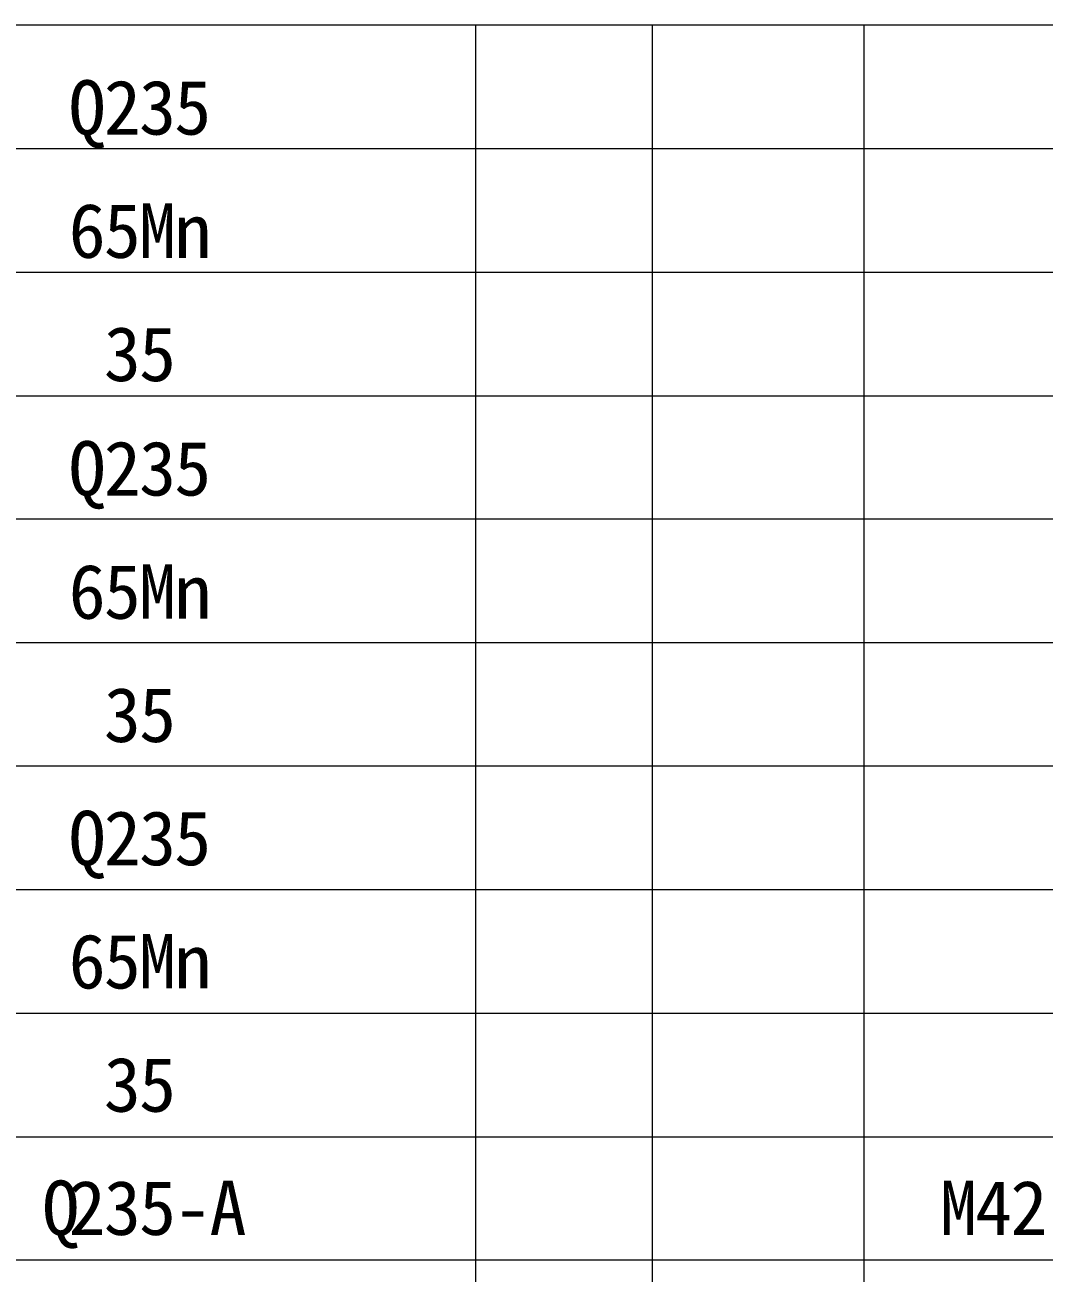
# Model space of a CAD drawing. Header units: millimetres. Extents: x -594 to 6367, y -2099 to 456.
# Drawn here: x 326.9 to 384.7, y -345.4 to -274.6 of the extents above; entities that cross this region are included whole.
import ezdxf

# ---------------------------------------------------------------- set-up
doc = ezdxf.new("R2010")
doc.units = ezdxf.units.MM
doc.layers.get('0').update_dxf_attribs({"lineweight": 35})
doc.styles.get("Standard").update_dxf_attribs({"font": 'txt.shx'})

msp = doc.modelspace()

# ---------------------------------------------------------------- linework, layer by layer
at = {"color": 0, "lineweight": 0}
for points in [[(214.499, -274.601), (394.5, -274.601)], [(214.499, -274.601), (394.5, -274.601)], [(352.494, -400.5), (352.494, -274.601)], [(362.494, -393.614), (362.494, -274.601)], [(374.5, -400.5), (374.5, -274.601)], [(214.499, -281.607), (394.5, -281.607)], [(214.499, -288.613), (394.5, -288.613)], [(214.499, -295.619), (394.5, -295.619)], [(214.499, -302.595), (394.5, -302.595)], [(214.499, -309.601), (394.5, -309.601)], [(214.499, -316.607), (394.5, -316.607)], [(214.499, -323.613), (394.5, -323.613)], [(214.499, -330.619), (394.5, -330.619)], [(214.499, -337.625), (394.5, -337.625)], [(214.499, -344.602), (394.5, -344.602)]]:
    msp.add_lwpolyline(points, dxfattribs=at)

# ---------------------------------------------------------------- texts
at = {"color": 0, "char_height": 3.08601, "attachment_point": 1}
for s, insert in [('{\\fSimSun|b0|i0|c0;Q}', (329.4, -277.733)), ('{\\fSimSun|b0|i0|c0;2}', (331.396, -277.733)), ('{\\fSimSun|b0|i0|c0;3}', (333.392, -277.733)), ('{\\fSimSun|b0|i0|c0;5}', (335.388, -277.733)), ('{\\fSimSun|b0|i0|c0;6}', (329.4, -284.719)), ('{\\fSimSun|b0|i0|c0;5}', (331.396, -284.719)), ('{\\fSimSun|b0|i0|c0;M}', (333.392, -284.719)), ('{\\fSimSun|b0|i0|c0;n}', (335.388, -284.719)), ('{\\fSimSun|b0|i0|c0;3}', (331.396, -291.705)), ('{\\fSimSun|b0|i0|c0;5}', (333.392, -291.705)), ('{\\fSimSun|b0|i0|c0;Q}', (329.4, -298.192)), ('{\\fSimSun|b0|i0|c0;2}', (331.396, -298.192)), ('{\\fSimSun|b0|i0|c0;3}', (333.392, -298.192)), ('{\\fSimSun|b0|i0|c0;5}', (335.388, -298.192)), ('{\\fSimSun|b0|i0|c0;6}', (329.4, -305.178)), ('{\\fSimSun|b0|i0|c0;5}', (331.396, -305.178)), ('{\\fSimSun|b0|i0|c0;M}', (333.392, -305.178)), ('{\\fSimSun|b0|i0|c0;n}', (335.388, -305.178)), ('{\\fSimSun|b0|i0|c0;3}', (331.396, -312.164)), ('{\\fSimSun|b0|i0|c0;5}', (333.392, -312.164)), ('{\\fSimSun|b0|i0|c0;Q}', (329.4, -319.15)), ('{\\fSimSun|b0|i0|c0;2}', (331.396, -319.15)), ('{\\fSimSun|b0|i0|c0;3}', (333.392, -319.15)), ('{\\fSimSun|b0|i0|c0;5}', (335.388, -319.15)), ('{\\fSimSun|b0|i0|c0;M}', (333.392, -326.136)), ('{\\fSimSun|b0|i0|c0;6}', (329.4, -326.136)), ('{\\fSimSun|b0|i0|c0;5}', (331.396, -326.136)), ('{\\fSimSun|b0|i0|c0;n}', (335.388, -326.136)), ('{\\fSimSun|b0|i0|c0;3}', (331.396, -333.122)), ('{\\fSimSun|b0|i0|c0;5}', (333.392, -333.122)), ('{\\fSimSun|b0|i0|c0;Q}', (327.903, -340.108)), ('{\\fSimSun|b0|i0|c0;2}', (329.4, -340.108)), ('{\\fSimSun|b0|i0|c0;3}', (331.396, -340.108)), ('{\\fSimSun|b0|i0|c0;5}', (333.392, -340.108)), ('{\\fSimSun|b0|i0|c0;A}', (337.384, -340.108)), ('{\\fSimSun|b0|i0|c0;M}', (378.801, -340.108)), ('{\\fSimSun|b0|i0|c0;4}', (380.797, -340.108)), ('{\\fSimSun|b0|i0|c0;2}', (382.793, -340.108)), ('{\\fSimSun|b0|i0|c0;-}', (335.388, -340.108))]:
    msp.add_mtext(s, dxfattribs=dict(at, insert=insert))

doc.saveas('drawing.dxf')
